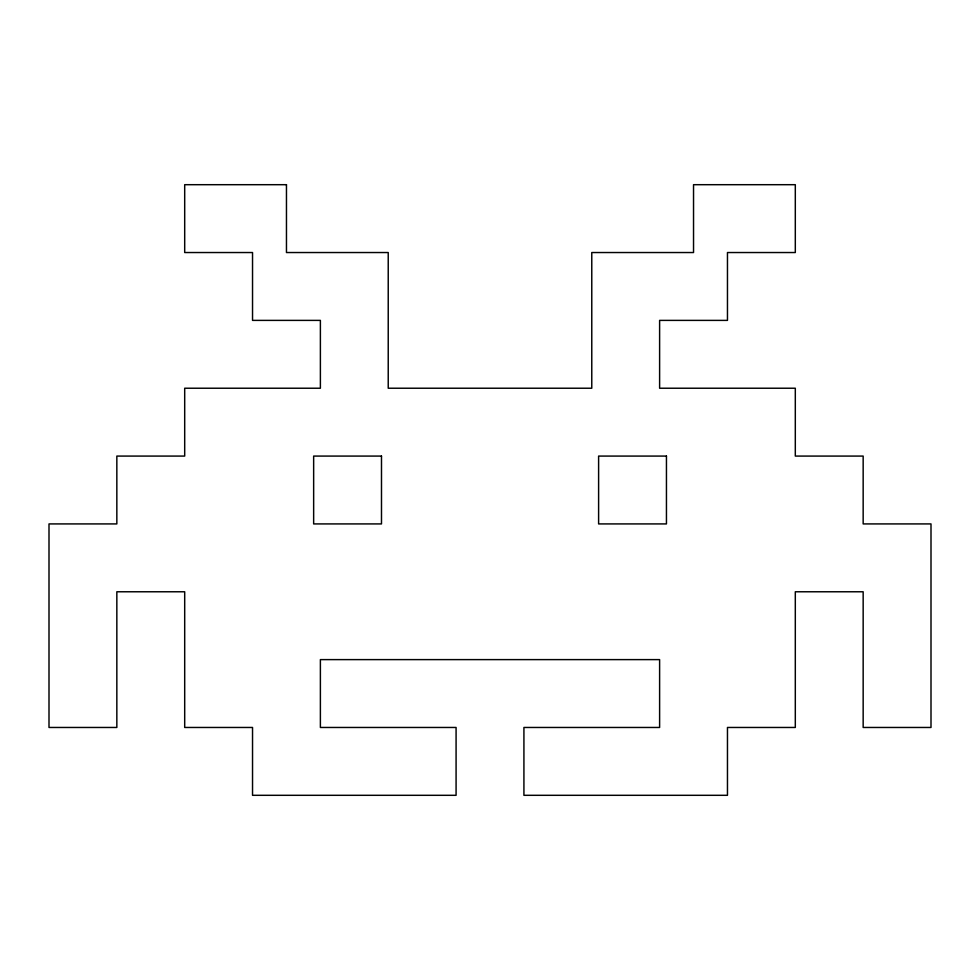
<?xml version="1.0" encoding="UTF-8"?>
<svg xmlns="http://www.w3.org/2000/svg" width="980" height="980" viewBox="0 0 980 980"><rect width="100%" height="100%" fill="white"/><g stroke="black" fill="none" stroke-linecap="round" stroke-linejoin="round"><path stroke-width="1.47" d="M286.466 184.693L184.693 184.693L184.693 252.534L252.534 252.534L252.534 320.387L320.387 320.387L320.387 388.227L184.693 388.227L184.693 456.08L116.841 456.08L116.841 523.92L49 523.92L49 727.466L116.841 727.466L116.841 591.773L184.693 591.773L184.693 727.466L252.534 727.466L252.534 795.307L456.08 795.307L456.08 727.466L320.387 727.466L320.387 659.614L659.614 659.614L659.614 727.466L523.92 727.466L523.92 795.307L727.466 795.307L727.466 727.466L795.307 727.466L795.307 591.773L863.16 591.773L863.16 727.466L931 727.466L931 523.92L863.16 523.92L863.16 456.08L795.307 456.08L795.307 388.227L659.614 388.227L659.614 320.387L727.466 320.387L727.466 252.534L795.307 252.534L795.307 184.693L693.534 184.693L693.534 252.534L591.773 252.534L591.773 388.227L388.227 388.227L388.227 252.534L286.466 252.534L286.466 184.693M381.49 456.08L313.649 456.08L313.649 523.92L381.49 523.92L381.49 456.08M666.449 456.08L598.609 456.08L598.609 523.92L666.449 523.92L666.449 456.08"/></g></svg>
